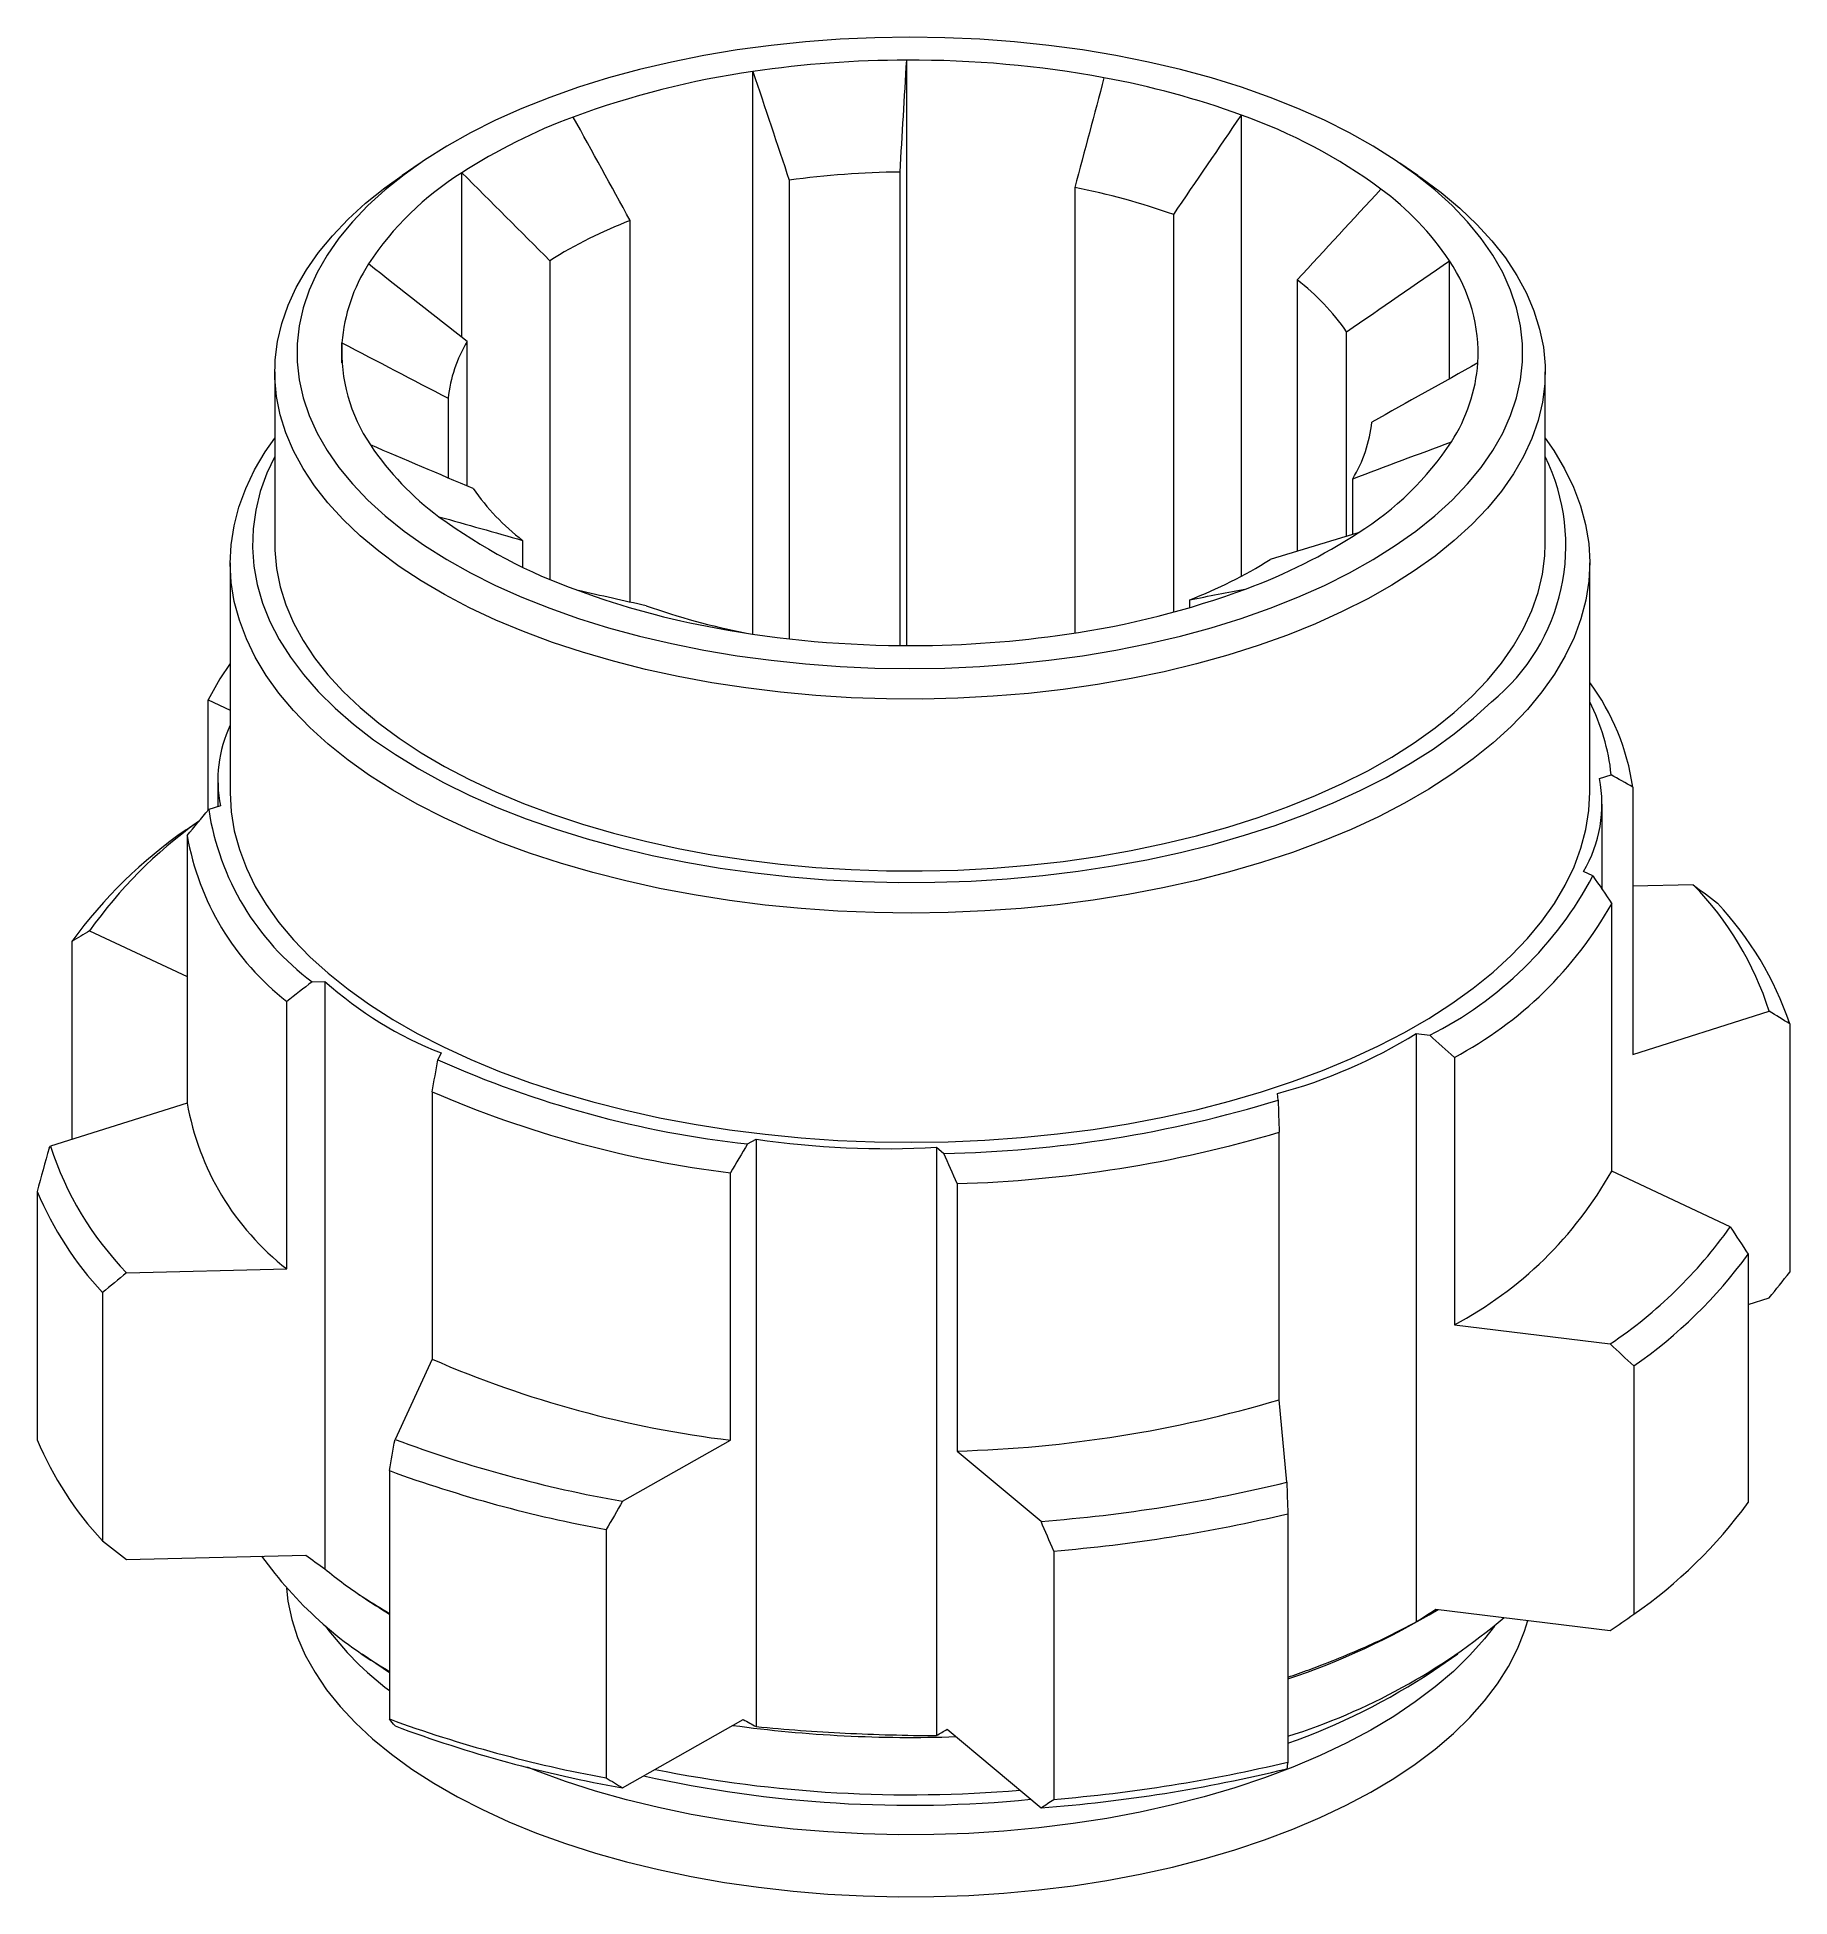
# Model space of a CAD drawing. Header units: millimetres. Extents: x -33.8 to 44.8, y -49 to 34.4.
import ezdxf

# ---------------------------------------------------------------- set-up
doc = ezdxf.new("R2010")
doc.units = ezdxf.units.MM

msp = doc.modelspace()

# ---------------------------------------------------------------- linework, layer by layer
at = {"color": 7, "linetype": 'Continuous', "lineweight": 15}
for p, q in [((-1.68, 7.616), (-1.68, 32.86)), ((5.221, 7.105), (5.221, 33.371)), ((20.236, 10.214), (20.236, 30.907)), ((-16.618, 28.748), (-17.417, 28.201)), ((28.146, 28.201), (27.347, 28.748)), ((-14.74, 20.936), (-14.74, 28.317)), ((-0.052, 27.983), (-0.052, 7.404)), ((4.92, 7.106), (4.92, 28.351)), ((12.756, 27.652), (12.756, 7.668)), ((-7.189, 9.049), (-7.189, 26.176)), ((17.198, 8.604), (17.198, 26.445)), ((-10.791, 24.373), (-10.791, 10.077)), ((29.572, 19.075), (29.572, 24.367)), ((22.741, 23.507), (22.741, 11.331)), ((24.957, 12.003), (24.957, 21.186)), ((-20.12, 19.788), (-20.12, 20.688)), ((-14.503, 14.264), (-14.503, 20.75)), ((-23.135, 19.381), (-23.135, 11.666)), ((33.865, 11.666), (33.865, 19.381)), ((-15.359, 18.201), (-15.359, 14.628)), ((25.232, 12.087), (25.232, 14.583)), ((-12.012, 11.825), (-12.012, 10.626)), ((-25.135, 10.809), (-25.135, 0.523)), ((35.865, 0.523), (35.865, 10.809)), ((17.918, 8.806), (17.918, 9.157)), ((-2.027, 7.68), (-2.027, 7.668)), ((-26.122, 4.671), (-25.135, 4.208)), ((-26.122, -0.285), (-26.122, 4.671)), ((-25.689, 1.062), (-25.689, -0.128)), ((36.299, 1.136), (36.828, 1.304)), ((37.796, 0.754), (37.796, -11.247)), ((-27.109, -1.163), (-26.504, -0.745)), ((-25.57, -0.09), (-26.099, -0.258)), ((36.418, -3.838), (36.418, -0.015)), ((-27.067, -1.422), (-27.067, -13.422)), ((36.01, -3.23), (35.586, -3.032)), ((40.51, -3.627), (37.796, -3.692)), ((36.851, -16.482), (36.851, -4.482)), ((-31.441, -5.692), (-27.067, -7.744)), ((-32.243, -6.174), (-32.243, -15.063)), ((-21.458, -7.983), (-20.886, -7.97)), ((-20.886, -7.97), (-20.886, -34.328)), ((-22.594, -20.868), (-22.594, -8.868)), ((37.796, -11.247), (43.919, -9.306)), ((44.841, -9.871), (44.841, -21.014)), ((28.08, -10.309), (28.685, -10.383)), ((28.08, -10.309), (28.08, -36.704)), ((-15.668, -11.176), (-15.811, -11.488)), ((29.79, -11.376), (29.79, -23.376)), ((-16.075, -12.914), (-16.075, -24.915)), ((21.881, -13.292), (21.854, -12.997)), ((-27.067, -13.422), (-33.19, -15.363)), ((21.934, -26.734), (21.934, -14.734)), ((-33.261, -15.451), (-33.19, -15.363)), ((-1.923, -15.26), (-1.538, -15.042)), ((-1.538, -15.042), (-1.538, -41.4)), ((6.555, -15.409), (6.881, -15.682)), ((6.555, -15.409), (6.555, -41.804)), ((-2.689, -28.551), (-2.689, -16.551)), ((42.171, -18.977), (36.851, -16.482)), ((-33.794, -17.396), (-33.794, -28.539)), ((7.476, -17.037), (7.476, -29.038)), ((42.972, -20.21), (42.972, -31.353)), ((-29.78, -21.042), (-22.594, -20.868)), ((-30.863, -21.925), (-30.863, -33.068)), ((42.972, -22.463), (43.919, -22.163)), ((29.79, -23.376), (36.784, -24.234)), ((-16.075, -24.915), (-17.739, -28.517)), ((37.838, -25.22), (37.838, -36.363)), ((22.271, -30.435), (21.934, -26.734)), ((-7.532, -31.291), (-2.689, -28.551)), ((7.476, -29.038), (11.245, -32.191)), ((-17.99, -29.917), (-17.99, -41.06)), ((22.322, -31.85), (22.322, -42.993)), ((-8.262, -32.561), (-8.262, -43.704)), ((-29.78, -33.899), (-21.743, -33.705)), ((11.813, -33.524), (11.813, -44.667)), ((-19.485, -35.381), (-19.216, -35.565)), ((28.962, -36.132), (36.784, -37.091)), ((-19.216, -38.137), (-17.99, -38.975)), ((28.858, -38.881), (29.945, -38.137)), ((-7.532, -44.148), (-2.115, -41.084)), ((7.03, -41.522), (11.245, -45.049))]:
    msp.add_line(p, q, dxfattribs=at)
at = {"color": 7, "linetype": 'Continuous', "lineweight": 15, "flags": 128}
for points in [[(29.686, 13.628), (30.379, 14.354), (30.991, 15.099), (31.518, 15.861), (31.961, 16.637), (32.317, 17.425), (32.585, 18.222), (32.764, 19.025), (32.853, 19.833), (32.853, 20.642), (32.764, 21.45), (32.585, 22.253), (32.317, 23.05), (31.961, 23.838), (31.519, 24.614), (30.991, 25.376), (30.38, 26.121), (29.687, 26.847), (28.915, 27.552), (28.066, 28.232), (27.142, 28.887), (26.148, 29.513), (25.086, 30.109), (23.96, 30.672), (22.773, 31.202), (21.529, 31.696), (20.233, 32.153), (18.888, 32.571), (17.499, 32.948), (16.07, 33.284), (14.607, 33.578), (13.113, 33.828), (11.594, 34.033), (10.055, 34.194), (8.5, 34.309), (6.935, 34.378), (5.365, 34.401), (3.795, 34.378), (2.231, 34.309), (0.676, 34.194), (-0.863, 34.033), (-2.382, 33.828), (-3.876, 33.578), (-5.34, 33.284), (-6.768, 32.948), (-8.157, 32.571), (-9.502, 32.153), (-10.799, 31.697), (-12.043, 31.203), (-13.23, 30.673), (-14.356, 30.109), (-15.418, 29.513), (-16.412, 28.887), (-17.335, 28.233), (-18.185, 27.552), (-18.957, 26.848), (-19.65, 26.122), (-20.261, 25.377), (-20.789, 24.615), (-21.232, 23.839), (-21.588, 23.051), (-21.855, 22.254), (-22.034, 21.45), (-22.124, 20.643), (-22.124, 19.834), (-22.035, 19.026), (-21.856, 18.223), (-21.588, 17.426), (-21.232, 16.638), (-20.79, 15.862), (-20.262, 15.1), (-19.651, 14.355), (-18.958, 13.629), (-18.185, 12.924), (-17.336, 12.244), (-16.413, 11.589), (-15.419, 10.963), (-14.357, 10.367), (-13.231, 9.803), (-12.044, 9.274), (-10.8, 8.78), (-9.504, 8.323), (-8.159, 7.905), (-6.77, 7.528), (-5.341, 7.192), (-3.878, 6.898), (-2.384, 6.648), (-0.865, 6.443), (0.674, 6.282), (2.229, 6.167), (3.794, 6.097), (5.364, 6.074), (6.934, 6.097), (8.498, 6.167), (10.053, 6.282), (11.592, 6.442), (13.111, 6.648), (14.605, 6.898), (16.069, 7.191), (17.497, 7.527), (18.886, 7.905), (20.231, 8.323), (21.528, 8.779), (22.772, 9.273), (23.959, 9.803), (25.085, 10.366), (26.147, 10.962), (27.141, 11.589), (28.065, 12.243), (28.914, 12.924), (29.686, 13.628)], [(28.146, 28.201), (28.285, 28.105), (29.198, 27.429), (30.037, 26.728), (30.798, 26.004), (31.479, 25.259), (32.078, 24.496), (32.593, 23.716), (33.022, 22.923), (33.364, 22.119), (33.618, 21.306), (33.783, 20.487), (33.859, 19.665), (33.845, 18.841), (33.742, 18.02), (33.549, 17.202), (33.267, 16.392), (32.898, 15.591), (32.442, 14.802), (31.901, 14.027), (31.277, 13.269), (30.57, 12.53), (29.785, 11.813), (28.923, 11.12), (27.986, 10.453), (26.979, 9.813), (25.903, 9.204), (24.763, 8.627), (23.562, 8.084), (22.303, 7.576), (20.992, 7.105), (19.631, 6.673), (18.225, 6.281), (16.778, 5.931), (15.296, 5.622), (13.783, 5.357), (12.243, 5.136), (10.681, 4.96), (9.103, 4.829), (7.513, 4.744), (5.916, 4.705), (4.317, 4.712), (2.722, 4.765), (1.135, 4.865), (-0.439, 5.01), (-1.994, 5.2), (-3.526, 5.435), (-5.03, 5.713), (-6.502, 6.035), (-7.936, 6.399), (-9.329, 6.803), (-10.675, 7.247), (-11.97, 7.73), (-13.212, 8.249), (-14.394, 8.803), (-15.515, 9.39), (-16.57, 10.008), (-17.556, 10.657), (-18.469, 11.332), (-19.308, 12.033), (-20.069, 12.757), (-20.75, 13.502), (-21.349, 14.266), (-21.864, 15.045), (-22.293, 15.838), (-22.635, 16.642), (-22.889, 17.455), (-23.054, 18.274), (-23.13, 19.097), (-23.116, 19.92), (-23.013, 20.742), (-22.82, 21.559), (-22.538, 22.37), (-22.169, 23.171), (-21.713, 23.96), (-21.172, 24.735), (-20.547, 25.492), (-19.841, 26.231), (-19.056, 26.948), (-18.194, 27.642), (-17.417, 28.201)], [(33.865, 16.404), (34.249, 15.854), (34.737, 15.041), (35.139, 14.216), (35.453, 13.38), (35.679, 12.538), (35.817, 11.69), (35.864, 10.84), (35.823, 9.989), (35.692, 9.141), (35.472, 8.298), (35.164, 7.462), (34.769, 6.636), (34.287, 5.822), (33.72, 5.023), (33.07, 4.241), (32.339, 3.478), (31.529, 2.737), (30.642, 2.019), (29.681, 1.327), (28.649, 0.663), (27.548, 0.028), (26.382, -0.574), (25.155, -1.144), (23.869, -1.678), (22.53, -2.176), (21.14, -2.635), (19.703, -3.055), (18.225, -3.435), (16.709, -3.773), (15.159, -4.068), (13.581, -4.319), (11.979, -4.526), (10.357, -4.688), (8.721, -4.804), (7.075, -4.875), (5.424, -4.9), (3.772, -4.878), (2.126, -4.811), (0.489, -4.698), (-1.134, -4.539), (-2.738, -4.335), (-4.318, -4.087), (-5.87, -3.795), (-7.388, -3.46), (-8.87, -3.084), (-10.309, -2.667), (-11.703, -2.21), (-13.046, -1.715), (-14.336, -1.183), (-15.567, -0.616), (-16.738, -0.016), (-17.843, 0.616), (-18.88, 1.278), (-19.847, 1.968), (-20.739, 2.684), (-21.555, 3.424), (-22.292, 4.186), (-22.947, 4.966), (-23.52, 5.764), (-24.008, 6.577), (-24.41, 7.402), (-24.724, 8.238), (-24.95, 9.08), (-25.087, 9.928), (-25.135, 10.779), (-25.094, 11.629), (-24.963, 12.477), (-24.743, 13.32), (-24.435, 14.156), (-24.039, 14.982), (-23.558, 15.796), (-23.135, 16.404)], [(-23.135, 15.589), (-23.488, 14.833), (-23.782, 14.01), (-23.989, 13.179), (-24.106, 12.344), (-24.134, 11.507), (-24.072, 10.67), (-23.921, 9.837), (-23.681, 9.008), (-23.352, 8.188), (-22.937, 7.379), (-22.435, 6.582), (-21.849, 5.801), (-21.18, 5.038), (-20.431, 4.295), (-19.604, 3.574), (-18.7, 2.878), (-17.724, 2.209), (-16.677, 1.568), (-15.564, 0.958), (-14.386, 0.381), (-13.149, -0.163), (-11.856, -0.67), (-10.51, -1.14), (-9.117, -1.571), (-7.679, -1.962), (-6.201, -2.311), (-4.689, -2.618), (-3.146, -2.881), (-1.577, -3.101), (0.013, -3.275), (1.619, -3.404), (3.237, -3.488), (4.861, -3.525), (6.487, -3.516), (8.109, -3.461), (9.723, -3.361), (11.323, -3.214), (12.906, -3.023), (14.466, -2.786), (15.998, -2.506), (17.497, -2.183), (18.96, -1.818), (20.382, -1.411), (21.758, -0.965), (23.084, -0.481), (24.356, 0.04), (25.571, 0.596), (26.724, 1.187), (27.813, 1.809), (28.833, 2.46), (29.782, 3.14), (30.657, 3.846), (31.455, 4.575)], [(-23.135, 11.666), (-23.13, 11.382), (-23.054, 10.56), (-22.889, 9.741), (-22.635, 8.928), (-22.293, 8.124), (-21.864, 7.331), (-21.349, 6.551), (-20.75, 5.788), (-20.069, 5.043), (-19.308, 4.319), (-18.469, 3.618), (-17.556, 2.942), (-16.57, 2.294), (-15.515, 1.675), (-14.394, 1.088), (-13.212, 0.534), (-11.97, 0.015), (-10.675, -0.467), (-9.329, -0.911), (-7.936, -1.316), (-6.502, -1.679), (-5.03, -2.001), (-3.526, -2.28), (-1.994, -2.515), (-0.439, -2.705), (1.135, -2.85), (2.722, -2.949), (4.317, -3.002), (5.916, -3.01), (7.513, -2.971), (9.103, -2.886), (10.681, -2.755), (12.243, -2.578), (13.783, -2.357), (15.296, -2.092), (16.778, -1.784), (18.225, -1.433), (19.631, -1.041), (20.992, -0.609), (22.303, -0.138), (23.562, 0.369), (24.763, 0.913), (25.903, 1.49), (26.979, 2.099), (27.986, 2.738), (28.923, 3.405), (29.785, 4.099), (30.57, 4.816), (31.277, 5.555), (31.901, 6.312), (32.442, 7.087), (32.898, 7.876), (33.267, 8.677), (33.549, 9.488), (33.742, 10.305), (33.845, 11.127), (33.865, 11.666)], [(-25.135, 6.304), (-25.595, 5.616), (-26.122, 4.671)], [(-25.135, 0.523), (-25.135, 0.493), (-25.087, -0.358), (-24.95, -1.206), (-24.724, -2.048), (-24.41, -2.884), (-24.008, -3.709), (-23.52, -4.522), (-22.947, -5.32), (-22.292, -6.1), (-21.555, -6.862), (-20.739, -7.602), (-19.847, -8.318), (-18.88, -9.008), (-17.843, -9.67), (-16.738, -10.302), (-15.567, -10.902), (-14.336, -11.469), (-13.046, -12.001), (-11.703, -12.496), (-10.309, -12.953), (-8.87, -13.37), (-7.388, -13.746), (-5.87, -14.081), (-4.318, -14.373), (-2.738, -14.621), (-1.134, -14.825), (0.489, -14.984), (2.126, -15.097), (3.772, -15.164), (5.424, -15.186), (7.075, -15.161), (8.721, -15.09), (10.357, -14.974), (11.979, -14.812), (13.581, -14.605), (15.159, -14.354), (16.709, -14.059), (18.225, -13.721), (19.703, -13.341), (21.14, -12.921), (22.53, -12.462), (23.869, -11.964), (25.155, -11.43), (26.382, -10.86), (27.548, -10.258), (28.649, -9.623), (29.681, -8.959), (30.642, -8.267), (31.529, -7.549), (32.339, -6.808), (33.07, -6.045), (33.72, -5.263), (34.287, -4.464), (34.769, -3.65), (35.164, -2.824), (35.472, -1.988), (35.692, -1.145), (35.823, -0.297), (35.865, 0.523)], [(-22.613, -35.192), (-22.545, -35.78), (-22.373, -36.592), (-22.112, -37.397), (-21.763, -38.193), (-21.327, -38.978), (-20.806, -39.749), (-20.2, -40.503), (-19.513, -41.238), (-18.747, -41.953), (-17.903, -42.644), (-16.984, -43.309), (-15.994, -43.946), (-14.935, -44.553), (-13.812, -45.129), (-12.627, -45.671), (-11.384, -46.177), (-10.088, -46.647), (-8.742, -47.078), (-7.351, -47.469), (-5.919, -47.819), (-4.452, -48.127), (-2.952, -48.391), (-1.426, -48.611), (0.121, -48.787), (1.686, -48.917), (3.262, -49.001), (4.845, -49.039), (6.43, -49.031), (8.011, -48.977), (9.584, -48.877), (11.143, -48.731), (12.684, -48.54), (14.201, -48.305), (15.69, -48.025), (17.146, -47.703), (18.564, -47.339), (19.94, -46.934), (21.269, -46.49), (22.547, -46.007), (23.771, -45.488), (24.935, -44.934), (26.036, -44.348), (27.072, -43.73), (28.038, -43.083), (28.931, -42.408), (29.749, -41.709), (30.488, -40.987), (31.147, -40.245), (31.724, -39.485), (32.216, -38.709), (32.622, -37.92), (32.941, -37.121), (33.089, -36.638)]]:
    msp.add_lwpolyline(points, dxfattribs=at)
at = {"color": 8, "linetype": 'Continuous', "lineweight": 15, "flags": 128}
msp.add_lwpolyline([(31.585, -36.894), (31.147, -37.459), (30.488, -38.202), (29.749, -38.923), (28.931, -39.623), (28.038, -40.297), (27.072, -40.944), (26.036, -41.562), (24.935, -42.149), (23.771, -42.702), (22.547, -43.221), (21.269, -43.704), (19.94, -44.148), (18.564, -44.553), (17.146, -44.917), (15.69, -45.24), (14.201, -45.519), (12.684, -45.755), (11.143, -45.946), (9.584, -46.091), (8.011, -46.192), (6.43, -46.246), (4.845, -46.254), (3.262, -46.215), (1.686, -46.131), (0.121, -46.001), (-1.426, -45.825), (-2.952, -45.605), (-4.452, -45.341), (-5.919, -45.033), (-7.351, -44.683), (-8.742, -44.292), (-10.088, -43.861), (-11.384, -43.392), (-11.801, -43.228)], dxfattribs=at)
at = {"color": 7, "linetype": 'Continuous', "lineweight": 15}
for centre, radius, start, end in [((3.814, -5.772), 39.021, 98.09305, 110.32504), ((5.321, -14.844), 48.216, 90.11941, 98.34889), ((5.436, -14.24), 47.611, 79.55161, 90.25975), ((7.232, -4.762), 37.966, 69.96859, 79.62238), ((12.17, 8.122), 24.171, 53.64965, 70.50359), ((-0.916, 6.944), 25.454, 110.28313, 122.89307), ((-7.455, 16.66), 13.746, 122.00321, 146.60686), ((5.327, -10.916), 39.269, 90.59502, 97.87327), ((6.891, -2.706), 30.92, 70.52673, 79.06424), ((18.819, 17.182), 12.933, 33.75107, 53.58451), ((0.243, 6.827), 20.727, 111.01235, 122.16385), ((-12.459, 20.082), 7.685, 147.37001, 175.47795), ((23.366, 20.167), 7.493, 357.09954, 34.08905), ((16.328, 15.167), 10.521, 34.89509, 52.4405), ((-12.637, 20.309), 7.493, 177.09954, 214.08905), ((-9.157, 17.535), 6.238, 148.97774, 173.87022), ((23.189, 20.394), 7.685, 327.37001, 355.47795), ((19.886, 17.798), 6.238, 328.97774, 353.87022), ((-8.089, 23.294), 12.933, 213.75107, 233.58451), ((18.184, 23.815), 13.746, 302.00321, 326.60686), ((25.75, 11.594), 9.044, 309.10478, 26.21182), ((-5.599, 20.165), 10.521, 214.89509, 232.4405), ((-1.44, 32.354), 24.171, 233.64965, 250.50359), ((11.645, 33.532), 25.454, 290.28313, 302.89307), ((10.486, 28.506), 20.727, 291.01235, 302.16385), ((3.497, 45.238), 37.966, 249.96859, 259.62238), ((6.916, 46.248), 39.021, 278.09305, 290.32504), ((3.839, 38.039), 30.92, 250.52673, 259.06424), ((5.293, 54.716), 47.611, 259.55161, 270.25975), ((5.408, 55.32), 48.216, 270.11941, 278.34889), ((27.603, -0.696), 10.295, 8.09579, 36.63597), ((27.629, 0.376), 9.245, 5.75794, 27.0334), ((-19.906, 1.067), 5.78, 154.77419, 191.54666), ((30.49, -0.016), 5.922, 329.38232, 11.21832), ((-14.347, 1.545), 11.89, 188.72125, 233.26405), ((-14.832, -18.877), 21.553, 124.72554, 143.88453), ((-14.587, -17.622), 20.649, 125.64788, 144.7094), ((-15.099, 0.7), 12.155, 190.05427, 231.92576), ((21.098, 4.714), 16.896, 296.68164, 331.95464), ((30.18, -13.69), 14.421, 17.70044, 44.25401), ((21.57, 4.105), 17.528, 297.96644, 330.66575), ((30.841, -14.593), 14.775, 18.64036, 43.3111), ((-9.3, 5.036), 17.418, 228.30412, 248.55663), ((15.713, 9.783), 23.593, 285.08672, 301.61236), ((3.206, 31.07), 46.614, 245.92182, 263.68242), ((3.078, 31.131), 48.029, 246.49847, 263.1037), ((5.891, 38.794), 54.485, 271.04078, 287.06608), ((-15.099, -11.3), 12.155, 190.05427, 231.92576), ((5.897, 39.397), 56.457, 271.60266, 286.50235), ((-19.451, -10.978), 14.421, 197.70044, 224.25401), ((4.319, 24.706), 40.177, 261.61797, 273.1899), ((21.57, -7.895), 17.528, 297.96644, 330.66575), ((-19.625, -11.441), 15.369, 202.79477, 223.01034), ((25.035, -6.809), 21.016, 303.99064, 324.62174), ((25.561, -7.506), 21.553, 304.72554, 323.88453), ((3.078, 19.131), 48.029, 246.49847, 263.1037), ((5.897, 27.397), 56.457, 271.60266, 286.50235), ((-19.625, -22.585), 15.369, 202.79477, 223.01034), ((2.519, 25.859), 58.027, 249.56658, 260.02557), ((2.436, 26.021), 59.551, 249.93983, 259.65114), ((6.063, 35.848), 68.237, 274.35522, 283.74078), ((25.561, -18.649), 21.553, 304.72554, 323.88453), ((6.086, 36.274), 70.032, 274.69015, 283.4048), ((-9.022, -23.206), 18.096, 215.65216, 240.28967), ((-5.322, -15.259), 24.604, 235.62044, 239.01118), ((11.836, -7.758), 33.202, 288.41098, 301.24571), ((13.87, -14.909), 28.219, 287.42828, 310.05441), ((12.453, -14.243), 29.6, 289.47593, 303.65714), ((2.436, 14.878), 59.551, 249.93983, 259.65114), ((2.519, 13.001), 58.027, 249.56658, 260.02557), ((5.352, 16.783), 58.67, 262.22706, 272.02277), ((5.37, 13.49), 57.952, 258.61336, 274.87387), ((6.063, 22.991), 68.237, 274.35522, 283.74078), ((6.086, 25.131), 70.032, 274.69015, 283.4048), ((5.373, 10.113), 55.043, 257.4485, 275.64189)]:
    msp.add_arc(centre, radius, start, end, dxfattribs=at)
at = {"color": 8, "linetype": 'Continuous', "lineweight": 15}
msp.add_arc((-9.35, -28.373), 14.318, 216.52223, 232.88019, dxfattribs=at)
at = {"color": 7, "linetype": 'Continuous', "lineweight": 15}
for points in [[(-1.68, 32.86), (-1.137, 31.234), (-0.595, 29.608), (-0.052, 27.983)], [(4.92, 28.351), (5.02, 30.024), (5.12, 31.698), (5.221, 33.371)], [(14.071, 32.582), (13.633, 30.939), (13.195, 29.295), (12.756, 27.652)], [(17.198, 26.445), (18.211, 27.932), (19.224, 29.419), (20.236, 30.907)], [(-7.189, 26.176), (-8.04, 27.723), (-8.89, 29.271), (-9.74, 30.819)], [(-14.74, 28.317), (-13.424, 27.002), (-12.108, 25.687), (-10.791, 24.373)], [(26.496, 27.589), (25.244, 26.228), (23.993, 24.868), (22.741, 23.507)], [(-14.503, 20.75), (-15.979, 21.908), (-17.455, 23.067), (-18.931, 24.226)], [(24.957, 21.186), (26.495, 22.246), (28.034, 23.306), (29.572, 24.367)], [(-20.12, 20.688), (-18.534, 19.859), (-16.947, 19.03), (-15.359, 18.201)], [(30.85, 19.788), (29.263, 18.902), (27.676, 18.017), (26.089, 17.132)], [(-14.228, 14.147), (-15.766, 14.8), (-17.305, 15.455), (-18.843, 16.109)], [(25.232, 14.583), (26.708, 15.138), (28.185, 15.694), (29.661, 16.25)], [(-15.767, 12.887), (-14.515, 12.533), (-13.264, 12.179), (-12.012, 11.825)], [(25.469, 12.159), (24.153, 11.759), (22.837, 11.359), (21.52, 10.96)], [(-6.469, 8.888), (-7.482, 9.114), (-8.495, 9.342), (-9.507, 9.569)], [(17.918, 9.157), (18.769, 9.323), (19.619, 9.49), (20.469, 9.656)], [(-3.342, 7.894), (-2.904, 7.822), (-2.465, 7.751), (-2.027, 7.68)], [(37.796, 0.754), (37.474, 0.938), (37.151, 1.121), (36.828, 1.304)], [(-27.067, -1.422), (-26.745, -1.033), (-26.422, -0.645), (-26.099, -0.258)], [(36.01, -3.23), (36.291, -3.647), (36.571, -4.064), (36.851, -4.482)], [(40.51, -3.627), (40.871, -3.904), (41.232, -4.181), (41.592, -4.458)], [(-31.441, -5.692), (-31.709, -5.852), (-31.976, -6.013), (-32.243, -6.174)], [(-21.458, -7.983), (-21.838, -8.278), (-22.216, -8.572), (-22.594, -8.868)], [(44.841, -9.871), (44.534, -9.682), (44.227, -9.494), (43.919, -9.306)], [(29.79, -11.376), (29.422, -11.045), (29.054, -10.714), (28.685, -10.383)], [(-16.075, -12.914), (-15.987, -12.438), (-15.899, -11.963), (-15.811, -11.488)], [(21.881, -13.292), (21.899, -13.772), (21.916, -14.253), (21.934, -14.734)], [(-33.261, -15.451), (-33.44, -16.089), (-33.617, -16.737), (-33.794, -17.396)], [(-1.923, -15.26), (-2.179, -15.69), (-2.434, -16.12), (-2.689, -16.551)], [(7.476, -17.037), (7.278, -16.585), (7.08, -16.133), (6.881, -15.682)], [(42.171, -18.977), (42.438, -19.387), (42.705, -19.798), (42.972, -20.21)], [(-29.78, -21.042), (-30.142, -21.336), (-30.503, -21.631), (-30.863, -21.925)], [(43.919, -22.163), (44.227, -21.78), (44.534, -21.397), (44.841, -21.014)], [(37.838, -25.22), (37.487, -24.891), (37.136, -24.562), (36.784, -24.234)], [(-17.99, -29.917), (-17.907, -29.45), (-17.823, -28.983), (-17.739, -28.517)], [(22.271, -30.435), (22.288, -30.907), (22.305, -31.378), (22.322, -31.85)], [(-7.532, -31.291), (-7.775, -31.714), (-8.019, -32.137), (-8.262, -32.561)], [(11.813, -33.524), (11.624, -33.079), (11.434, -32.635), (11.245, -32.191)], [(-30.863, -33.068), (-30.503, -33.346), (-30.142, -33.623), (-29.78, -33.899)], [(-21.743, -33.705), (-21.458, -33.913), (-21.172, -34.121), (-20.886, -34.328)], [(28.08, -36.704), (28.375, -36.514), (28.668, -36.323), (28.962, -36.132)], [(36.784, -37.091), (37.136, -36.849), (37.487, -36.606), (37.838, -36.363)], [(-17.739, -41.374), (-17.823, -41.27), (-17.907, -41.165), (-17.99, -41.06)], [(-2.115, -41.084), (-1.923, -41.19), (-1.73, -41.295), (-1.538, -41.4)], [(6.555, -41.804), (6.714, -41.711), (6.872, -41.617), (7.03, -41.522)], [(22.322, -42.993), (22.305, -43.094), (22.288, -43.194), (22.271, -43.293)], [(-8.262, -43.704), (-8.019, -43.853), (-7.775, -44.001), (-7.532, -44.148)], [(11.245, -45.049), (11.434, -44.922), (11.624, -44.795), (11.813, -44.667)]]:
    msp.add_open_spline(points, degree=3, dxfattribs=at)
for points, knots in [([(-20.886, -34.328), (-20.608, -34.55), (-20.05, -34.997), (-19.081, -35.666), (-18.352, -36.107), (-17.99, -36.326)], [0, 0, 0, 0, 0.3333248, 0.6689632, 1, 1, 1, 1]), ([(22.322, -39.189), (22.644, -39.076), (23.444, -38.795), (24.659, -38.318), (25.957, -37.763), (27.107, -37.221), (27.777, -36.865), (28.08, -36.704)], [0, 0, 0, 0, 0.146666, 0.365008, 0.589701, 0.814396, 1, 1, 1, 1]), ([(-1.538, -41.4), (-0.22, -41.529), (1.115, -41.627), (3.14, -41.728), (3.819, -41.754), (5.186, -41.791), (5.873, -41.801), (6.555, -41.804)], [0, 0, 0, 0, 0.5, 0.5, 0.75, 0.75, 1, 1, 1, 1])]:
    msp.add_open_spline(points, degree=3, knots=knots, dxfattribs=at)

doc.saveas('drawing.dxf')
